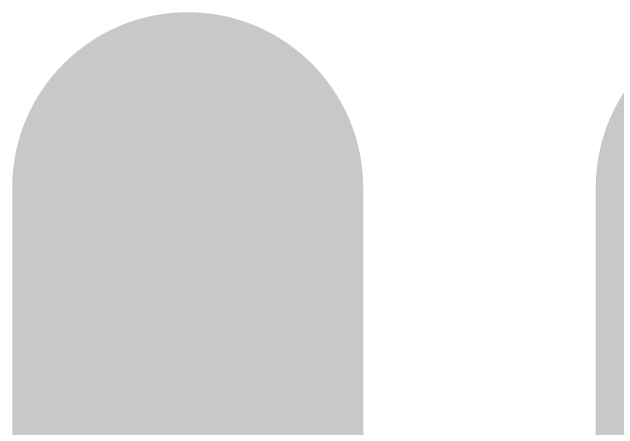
# Model space of a CAD drawing. Header units: inches. Extents: x 0.91 to 3.83, y 2.6 to 3.83.
# Drawn here: x 2.00923 to 2.02967, y 3.03322 to 3.04726 of the extents above; entities that cross this region are included whole.
import ezdxf

# ---------------------------------------------------------------- set-up
doc = ezdxf.new("R2010")
doc.units = ezdxf.units.IN
doc.header["$MEASUREMENT"] = 0
for name, color, linetype in [('Top Layer', 1, 'Continuous'), ('Top Paste', 8, 'Continuous'), ('Top Solder', 216, 'Continuous')]:
    doc.layers.add(name, color=color, linetype=linetype)

# ---------------------------------------------------------------- blocks, each defined once
blk = doc.blocks.new('QFN50P500X500X80_HS_29N_CP2102N_344')
at = {"layer": 'Top Layer'}
h = blk.add_hatch(color=1, dxfattribs=at)
edge = h.paths.add_edge_path()
edge.add_arc((-0.059055, -0.106299), 0.004921, 180, 360)
edge.add_line((-0.054134, -0.106299), (-0.054134, -0.076772))
edge.add_arc((-0.059055, -0.076772), 0.004921, 0, 180)
edge.add_line((-0.063976, -0.076772), (-0.063976, -0.106299))
at = {"layer": 'Top Paste'}
h = blk.add_hatch(color=8, dxfattribs=at)
edge = h.paths.add_edge_path()
edge.add_arc((-0.059055, -0.106299), 0.004921, 180, 360)
edge.add_line((-0.054134, -0.106299), (-0.054134, -0.076772))
edge.add_arc((-0.059055, -0.076772), 0.004921, 0, 180)
edge.add_line((-0.063976, -0.076772), (-0.063976, -0.106299))
at = {"layer": 'Top Solder'}
h = blk.add_hatch(color=216, dxfattribs=at)
edge = h.paths.add_edge_path()
edge.add_arc((-0.059055, -0.106299), 0.005921, 180, 360)
edge.add_line((-0.053134, -0.106299), (-0.053134, -0.076772))
edge.add_arc((-0.059055, -0.076772), 0.005921, 0, 180)
edge.add_line((-0.064976, -0.076772), (-0.064976, -0.106299))
h = blk.add_hatch(color=216, dxfattribs=at)
edge = h.paths.add_edge_path()
edge.add_arc((-0.03937, -0.106299), 0.005921, 180, 360)
edge.add_line((-0.033449, -0.106299), (-0.033449, -0.076772))
edge.add_arc((-0.03937, -0.076772), 0.005921, 0, 180)
edge.add_line((-0.045291, -0.076772), (-0.045291, -0.106299))

msp = doc.modelspace()

# ---------------------------------------------------------------- block references
msp.add_blockref('QFN50P500X500X80_HS_29N_CP2102N_344', (2.074213, 3.11811))

doc.saveas('drawing.dxf')
